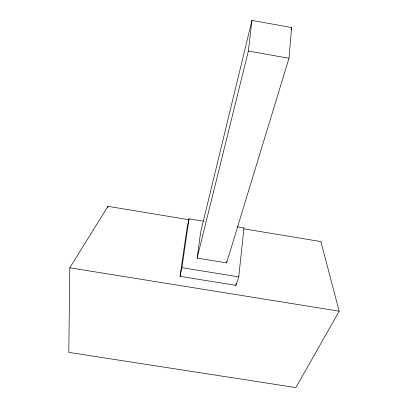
<?xml version="1.0" encoding="UTF-8"?>
<svg xmlns="http://www.w3.org/2000/svg" width="408" height="408" viewBox="0 0 408 408"><rect width="100%" height="100%" fill="white"/><g stroke="black" fill="none" stroke-linecap="round" stroke-linejoin="round"><path stroke-width="0.61" d="M188.981 219.739L107.972 206.321L69.804 267.806L68.814 352.369L295.882 387.6L339.186 311.166L320.856 241.577L243.612 228.786M107.875 207.59L107.972 206.321M288.991 58.273L291.633 27.545L251.976 20.4L200.639 232.203L197.125 258.075L226.613 262.885L288.991 58.273L248.365 51.041L197.125 258.075M203.393 221.187L189.031 218.805L187.048 227.96L180.01 276.328L235.895 285.36L238.746 276.884L243.974 227.909L237.104 226.772M235.895 285.36L236.099 283.473M226.613 262.885L226.761 261.62M248.365 51.041L251.976 20.4M180.01 276.328L181.942 267.668L189.031 218.805M291.088 29.376L291.633 27.545M69.804 267.806L339.186 311.166M181.942 267.668L238.746 276.884"/></g></svg>
